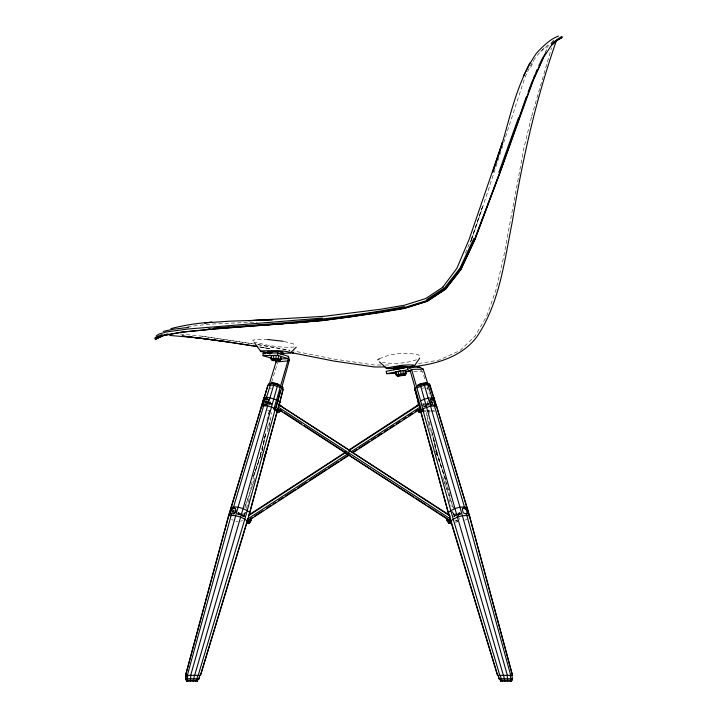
<?xml version="1.0" encoding="UTF-8"?>
<svg xmlns="http://www.w3.org/2000/svg" width="717" height="717" viewBox="0 0 717 717"><rect width="100%" height="100%" fill="white"/><g stroke="black" fill="none" stroke-linecap="round" stroke-linejoin="round"><path stroke-width="0.54" stroke-dasharray="3.58 2.69" d="M267.629 431.589L270.058 418.567M262.108 450.706L264.752 436.689M262.243 450.948L265.568 433.677M269.108 426.633L271.86 412.49M531.449 117.131L524.055 147.361L503.486 257.842L495.832 290.313L486.637 316.251L474.995 336.156L459.982 350.577L439.127 360.033L417.518 363.77M265.648 433.767L260.504 454.39L262.019 454.13M266.921 420.512L269.906 408.654M268.696 414.247L269.798 409.936M265.98 433.57L261.615 450.572L249.937 489.066M267.074 429.322L268.158 425.064M531.718 116.055L551.534 47.788M244.031 515.908L245.967 509.375M246.298 508.434L250.152 495.59M271.716 382.027L277.452 363.143M472.028 238.062C490.706 184.78 507.197 130.781 525.05 77.266C529.074 68.016 533.565 58.543 540.896 51.418M471.329 240.177L482.926 205.42L470.935 240.096M243.717 516.805L244.201 515.371L242.31 514.358L244.21 514.555M244.147 515.953L245.608 511.759M253.495 476.142L261.875 451.997M253.648 476.088L261.705 452.857M245.483 505.27L255.324 476.868M244.873 507.824L254.669 479.53M244.085 515.756L245.528 511.588M432.898 402.318L431.867 402.766M465.387 253.209L470.504 241.109M530.777 67.38L533.681 61.026M269.682 404.827L270.506 403.169M269.592 404.988L270.434 403.33L270.049 400.436M545.135 52.108L546.811 49.715M546.551 48.03L550.575 43.612M544.185 47.869L540.367 52.027L549.912 43.065M434.69 452.158L436.366 450.59L431.804 432.476M425.916 405.517L428.587 403.814M379.365 358.832C391.222 353.105 405.688 352.119 418.531 354.87L420.332 357.227M425.423 405.23L428.076 403.599M454.336 515.98L457.168 514.313M458.109 513.757L460 512.655M453.807 516.374L459.472 513.049M454.148 516.491L457.5 514.439M457.912 514.268L459.785 513.094M458.091 514.322L459.982 513.211M458.235 514.322L460.126 513.211M458.423 514.43L460.314 513.318M457.957 514.806L459.839 513.695M457.616 515.317L460.448 513.65M457.957 515.424L460.78 513.766M458.253 515.415L461.085 513.748M426.74 404.218L428.533 403.187L426.633 404.254M424.33 406.835L428.04 404.72M425.719 405.329L428.506 403.743M425.477 405.213L428.282 403.635M425.522 405.822L428.327 404.236L425.513 405.616M434.09 399.71L431.41 401.179L430.164 399.969M431.141 401.87L432.512 401.108M432.468 404.505L432.252 402.837L434.314 401.708M422.672 405.338L427.18 402.864M426.543 404.352L428.497 403.295M423.469 406.629L426.409 405.042M423.926 406.53L426.848 404.953M423.935 407.068L426.866 405.481M423.998 407.139L426.929 405.562M240.76 521.286L242.471 520.425M464.795 520.237L467.341 519.108M426.624 388.596L428.336 387.843M416.46 359.782C405.598 363.537 393.758 364.155 382.439 362.435M422.456 388.318L424.33 387.798M457.643 513.273L459.642 512.727M294.167 347.037C280.965 347.942 267.459 345.657 254.732 342.054M187.558 326.988C210.484 323 233.841 323.286 257.018 322.184M455.035 522.164L457.195 521.895M455.573 520.641L457.625 520.399M422.501 405.114L424.285 404.908M422.645 403.734L424.509 403.528M420.745 405.239L423.81 404.899M453.44 514.071L455.645 513.829M453.709 514.591L455.6 514.385L453.789 515.478L454.3 516.876M453.323 516.079L455.187 515.881M423.371 410.545L425.495 410.509M426.552 410.491L429.734 410.429M430.792 410.402L433.973 410.348M422.869 411.406L426.05 411.361M427.108 411.343L430.29 411.289M431.347 411.271L434.529 411.226L433.561 408.027M267.575 410.303L269.807 410.285M380.924 364.998L374.229 364.98L333.719 359.002L293.271 350.927M385.396 365.007L390.971 365.025M267.575 339.455L257.923 339.32L252.743 340.136L253.746 341.767M413.763 371.594L422.636 371.818L424.885 379.275M180.11 333.997L201.961 336.183L253.343 343.819M242.767 515.89L244.631 516.079M242.4 513.829L244.605 514.071M201.961 336.183L253.755 343.972M435.309 454.04L437.612 454.363L448.259 489.514M259.948 347.028L269.583 348.722M258.12 344.68L289.973 350.335M269.305 348.614L259.554 346.876L269.242 348.623M257.717 344.518L290.035 350.344M284.273 341.489L295.951 344.635M238.403 512.727L240.401 513.273M235.947 521.268L237.954 521.815M269.709 387.843L271.42 388.596M231.555 519.484L233.249 520.237M455.68 520.542L457.41 521.349M269.664 403.187L271.564 404.137L269.664 403.106M269.655 402.613L272.03 403.913M269.861 403.053L271.716 404.021M269.744 403.295L271.716 404.343M271.635 403.832L269.673 402.784L271.456 403.814M269.87 403.232L271.833 404.28M268.508 402.201L270.434 403.33L268.669 400.534M238.08 512.547L240.5 514.053M240.912 514.214L244.685 516.428M238.358 512.969L244.434 516.455M238.295 512.987L240.177 514.098M241.118 514.654L243.95 516.312M238.035 513.022L239.989 514.214M240.867 514.681L243.762 516.428M240.679 514.788L243.502 516.455M238.241 513.596L240.123 514.698M241.073 515.254L243.897 516.921M237.632 513.551L239.514 514.654M237.381 513.569L239.263 514.681M237.327 514.152L239.218 515.263M269.789 403.232L271.591 404.307M455.86 519.825L458.271 521.752M420.117 369.416L422.008 371.218M430.657 400.866L432.754 403.761M432.252 402.837L431.535 401.43M431.105 401.726L431.41 402.327M427.628 403.689L428.443 405.356M445.58 479.234L435.757 450.912L432.692 434.762M436.357 452.803L445.517 479.189M443.823 480.569L453.269 507.824M442.64 476.877L453.565 508.425M452.49 511.66L453.969 516.034M458.934 517.764L459.436 519.305M270.685 402.945L271.178 404.531M457.84 514.026L458.799 517.19M436.366 450.59L450.93 498.682M448.905 498.898L451.172 506.372M452.687 511.571L454.085 515.98M427.135 386.732L429.384 394.189M431.311 400.579L432.279 403.77M428.381 409.873L429.474 414.166M431.813 431.625L437.334 453.278M429.125 421.829L431.535 431.419M427.269 415.385L431.213 435.963M433.633 438.517L436.151 451.701M426.283 412.418L428.972 426.597M427.341 401.197L427.547 402.864M426.812 403.008L426.974 404.603M471.643 239.29L469.895 243.296L471.643 239.29"/><path stroke-width="1.08" d="M418.253 403.241L418.244 404.827L348.623 450.168M282.928 354.691L280.956 353.777L281.019 351.787L267.674 351.491L271.788 352.45M281.181 356.367L281.055 359.289L279.791 360.669L275.911 360.059L276.09 355.56M271.062 358.079L263.04 355.632L263.121 353.248L277.775 352.97L288.44 356.385L289.381 360.158L275.391 410.241L273.813 409.335L287.849 360.902L288.44 356.385M280.428 359.011L287.938 358.617L277.685 355.345L277.775 352.97M270.999 356.932L270.918 358.876L272.594 360.606L279.791 360.669M271.707 355.686L271.582 358.608L272.577 360.149L275.911 360.059M273.553 355.542L273.984 360.042M278.626 355.749L277.846 360.194M280.446 357.012L280.365 358.957L279.263 360.418M271.698 353.131L271.797 351.151M276.968 411.074L278.796 410.751L278.868 409.174M279.675 384.966L274.763 383.317L271.976 383.003L270.892 383.559L266.168 398.356L264.985 398.912L263.157 401.95L263.22 404.657L265.81 404.729L267.342 403.671L268.382 400.355L267.602 399.002L266.168 398.356L264.985 398.912L266.67 399.898M269.87 354.243L269.995 352.253M434.278 399.19L430.092 385.199L429.142 383.945L426.068 383.003L420.144 384.178L454.99 508.667L503.388 675.369M562.011 36.397L557.405 39.175L552.135 44.239L552.081 44.965L557.485 39.991L562.289 37.221M247.024 522.084L248.763 521.752L248.871 520.39L349.34 455.044M250.556 520.192L249.229 522.012M250.296 520.228L248.96 522.039M228.66 516.15L267.952 385.199L268.902 383.945L271.976 383.003M261.293 407.265L264.125 397.352L228.535 515.837L185.479 675.369L200.554 675.369L247.024 522.352L279.818 401.672L279.155 404.8M268.776 384.975L268.902 383.945L270.892 383.559L274.208 383.936L280.329 386.024M230.811 508.685L230.991 507.304C237.426 506.103 244.587 508.371 249.641 512.431L249.462 513.811L277.47 410.491C273.132 406.996 266.975 405.051 261.445 406.082M281.127 387.825L283.018 389.349L279.567 403.259L282.874 390.46L282.892 387.789L282.041 386.544M270.201 384.187L270.318 383.317M451.217 522.917L448.932 523.276L446.816 520.39L447.112 518.472M263.399 460.305L265.989 451.818M197.274 681.15L197.274 680.245L198.941 678.748L199.595 675.369M199.756 675.369L199.102 678.775L197.453 680.245L186.528 680.245L185.47 678.784L186.187 675.369M265.577 454.004L266.751 448.815M197.641 675.369L196.987 678.73L195.696 681.15M194.45 675.369L193.169 681.15M190.874 675.369L190.292 681.15M187.854 675.369L187.137 678.802L187.845 681.15M186.671 681.15L185.604 678.748L186.321 675.369M155.338 339.231L163.861 335.457L182.181 332.061L215.674 328.816L322.767 320.517L378.737 312.809L404.612 308.391L427.269 301.337L445.517 289.247L460.879 269.52L474.887 239.55L499.722 173.514L533.385 79.811L543.504 57.378L552.135 44.239M198.206 675.369L244.855 519.081L280.275 390.989M277.318 411.675L278.16 408.52M185.622 675.369L228.356 517.217M187.325 675.369L231.483 514.25L234.701 512.906L235.615 511.284L235.669 509.572L234.871 508.21L233.41 507.573C231.224 508.658 229.763 511.642 230.659 513.99L231.483 514.25M395.694 371.845L395.999 374.767L397.352 376.067L403.071 375.179L403.205 370.68M190.677 675.369L238.053 507.295L273.661 385.19L274.763 383.317M247.024 522.352L247.939 519.153M194.657 675.369L243.054 508.667L277.9 384.178M263.946 404.908L233.41 507.573L235.239 508.649M265.908 398.392L266.231 397.343L269.95 397.765L276.843 400.113M200.366 675.369L247.204 520.972C242.149 516.903 234.97 514.636 228.535 515.837M269.269 384.151L276.045 362.013L275.391 360.203M467.69 512.888L466.534 514.214L463.272 512.87L462.322 509.536L463.128 508.183L464.589 507.555L466.74 509.554L467.69 512.888L466.131 513.802M518.427 119.748L499.552 173.469L474.887 239.55L460.914 269.377L445.58 289.05L427.35 301.104L404.657 308.167L350.882 316.896L322.695 320.481L295.996 322.883M518.776 118.726L526.224 97.1M265.03 455.232L266.115 452.095M518.561 117.615L498.853 172.367M528.151 91.991L532.794 79.739M556.087 41.568C535.671 100.004 522.182 160.725 512.279 221.786C504.32 261.221 499.74 303.381 476.455 337.411C460.565 357.837 434.735 364.478 410.151 367.032M447.48 520.524L449.344 523.034L448.107 521.358M533.645 77.732L534.927 74.72M535.778 72.713L537.051 69.701M473.865 238.385L459.902 268.283L444.692 287.741L426.705 299.581M466.695 514.349L467.126 511.472L466.301 509.805L463.612 508.138L462.465 508.577M558.489 36.056C549.625 39.39 542.805 46.471 536.459 53.228C512.099 88.558 508.129 133.219 492.525 172.447L502.456 142.298L469.169 239.299L456.837 268.391L442.514 287.526M524.064 74.864L523.311 76.432L529.809 62.935M434.215 405.49L434.807 404.289L433.857 400.964L432.575 399.728L430.012 399.692M543.504 57.378L533.511 79.426L526.834 96.84L499.543 173.12L474.618 239.057L460.601 268.911L445.32 288.485L427.18 300.459L404.603 307.512L378.764 312.029L322.677 320.123L295.924 322.767L215.082 328.897L181.482 332.24L163.046 335.502L154.711 338.747M538.817 65.722L542.688 57.969L543.396 57.817M263.722 405.643L264.089 404.971M403.071 375.179L404.505 375.143L405.383 373.557L405.078 370.644M396.429 373.27L386.732 373.674L386.149 371.289L407.435 367.265L411.612 369.425L423.371 410.545L421.811 411.424L410.429 371.514L411.612 369.425L423.209 369.112L427.834 383.9M543.262 57.028L546.112 52.287M397.352 376.067L405.042 375.251L406.091 373.7L405.786 370.788M379.427 361.942L386.947 368.52A15.523 1.228 -5.2 0 0 406.118 367.418L414.587 365.634L419.759 358.061M279.54 411.845L280.589 410.393M500.771 681.15L500.771 680.245L499.104 678.748L498.288 675.369L498.942 678.775L500.591 680.245L500.591 681.15L511.517 681.15L512.574 678.784L511.723 675.369M250.708 518.4L250.995 520.327L249.399 522.711M250.547 519.045L250.762 520.533C245.859 525.937 252.25 520.56 250.807 519.009M246.325 523.195L248.871 523.204L250.995 520.327L250.69 518.606M280.697 409.891L279.101 412.024L276.681 411.952M248.763 521.752L249.695 519.296L252.501 517.477M279.28 360.875L281.055 359.289L275.964 358.482L270.918 358.876L271.609 359.199M551.122 43.468L553.739 40.645M156.378 335.861L158.771 334.104L166.729 331.89L188.517 328.978L322.354 318.079M280.679 353.562L290.304 353.006L296.246 347.207M233.661 514.268L235.785 511.391L235.364 508.505L234.226 508.057L231.537 509.706L230.704 511.373L231.116 514.259M554.196 42.635L557.485 39.991L556.867 40.475L561.769 37.831M421.919 409.407L420.574 410.491L420.727 411.675L448.573 513.811L418.396 402.354L415.026 389.349L415.152 387.789L415.17 390.46L418.549 403.519L418.396 402.354M156.1 339.168L163.404 335.206M443.043 287.078L425.683 298.55L404.218 305.281L380.252 309.314L323.959 316.331L248.674 320.687L260.594 320.23M248.557 515.173L345.827 451.988M248.674 515.648L346.329 452.158M348.57 453.386L247.419 519.171L248.871 520.39L246.702 520.802M353.508 451.827L357.254 449.38M359.127 448.161L369.425 441.448M371.298 440.229L375.986 437.182M377.859 435.954L381.605 433.516M384.411 431.688L388.157 429.241M390.03 428.022L393.776 425.584M396.591 423.756L400.337 421.309M403.142 419.481L405.956 417.652M408.762 415.824L412.508 413.377M415.322 411.549L418.128 409.721M254.374 516.258L262.789 510.791M266.527 508.353L271.205 505.315M273.078 504.105L275.884 502.276M278.689 500.457L283.367 497.419M285.232 496.2L295.521 489.514M297.394 488.304L306.742 482.218M309.547 480.399L326.378 469.456M328.252 468.246L338.541 461.56M340.414 460.341L348.829 454.874M349.143 450.339L419.741 404.549M351.384 451.558L419.965 407.157M353.087 452.606L420.565 408.824M377.742 359.844L379.365 358.832M417.697 410.196L419.275 412.383L421.318 411.119M430.693 399.548C433.22 396.994 435.291 401.941 435.309 403.994L434.959 405.051L434.072 405.32L430.836 403.949L429.877 400.633L430.684 399.297L432.145 398.688M463.137 508.416L464.589 507.555L464.401 506.794L434.206 405.266M446.816 520.39L448.242 519.547M448.932 523.276L451.074 522.012L450.016 520.569M416.944 405.813L418.423 404.98M154.997 337.59L162.194 334.525M289.381 360.158L287.849 360.902L276.045 362.013M405.455 373.987L406.091 373.7L395.999 374.767L396.707 374.91M416.918 386.373L423.837 383.936L429.142 383.945L436.752 407.265L433.991 397.594M417.482 385.361L420.144 384.178M416.918 387.825L424.383 385.19L427.95 384.787L430.092 385.199L430.236 386.32M420.377 400.758L428.166 398.016L434.135 398.025M272.066 360.355L272.577 360.149M280.186 410.545L279.289 410.563M160.33 336.623L163.861 335.457M385.809 368.009L401.771 365.294L408.717 364.881L413.404 365.016L414.587 365.634M266.374 405.06L263.838 405.024L263.453 402.12L265.586 399.261L268.113 399.297M279.334 410.832L279.827 410.68M279.397 411.558L279.101 412.024L276.87 410.76M164.265 334.893L168.029 333.88M163.315 331.371L173.505 329.211L188.768 327.382M170.96 328.619C184.332 325.151 198.044 323.026 211.838 322.229L204.578 322.883L229.494 321.189L272.514 319.764L262.763 320.14M185.604 678.748L198.941 678.748M281.915 352.925L283.152 352.334L281.019 351.787M266.231 397.343L263.99 397.774L263.847 398.939L267.952 385.199L273.661 385.19L280.266 387.44M420.556 410.42L419.051 410.698L420.718 410.913M386.732 373.674L407.83 369.721L410.429 371.514M499.104 678.748L512.574 678.784L511.373 681.15M404.37 306.607C341.588 319.164 277.685 323.6 213.944 328.081M417.545 367.534L419.678 367.158L423.209 369.112M405.042 372.051L410.429 371.11M267.549 353.481L268.75 353.275M254.356 342.592L260.37 350.891L278.169 350.604L285.214 351.285L289.641 352.181L290.304 353.006M398.159 371.209L399.835 370.994M449.496 517.02L497.49 675.369L512.565 675.369L469.51 515.837L436.599 406.082L430.532 406.073L422.591 408.869L453.189 519.081L499.839 675.369M402.954 367.731L386.947 368.52M350.255 450.742L278.402 404.487L449.425 515.173M295.512 322.587L298.747 322.292M304.142 321.808L306.302 321.61M310.622 321.216L314.942 320.822M318.178 320.535L322.498 320.14M207.84 328.915L210.054 328.736M256.578 325.446L259.859 325.177M266.419 324.658L268.606 324.478M216.642 328.225L219.805 327.992M225.084 327.624L229.306 327.319M276.17 323.932L279.388 323.708M286.917 323.188L289.059 323.035M273.733 324.425L266.132 324.926M275.964 324.272L283.753 323.734M285.975 323.573L293.764 323.035L286.137 323.439M234.692 326.961L240.168 326.602M245.644 326.253L250.018 325.966M256.462 325.554L262.915 325.133M276.269 323.994L280.652 323.752M403.796 368.233L393.534 369.515L394.045 369.748M279.576 406.127L281.234 406.091L279.03 404.827M263.04 355.632L277.685 355.345M419.678 367.158L407.435 367.265L407.83 369.721M246.594 523.177L249.149 523.168L251.264 520.282L250.968 518.364M449.29 523.392L451.576 523.025M500.591 680.245L511.517 680.245M385.065 366.979L374.149 366.961L333.486 360.983L289.722 352.316M417.993 410.438L419.069 411.943L421.13 411.997M419.069 411.943L420.906 412.069M419.275 412.383L421.058 412.427M169.66 335.448L201.441 338.155L257.394 346.49M267.575 339.455L283.233 341.301M269.744 352.836L261.006 351.608L260.37 350.891M278.286 353.49L280.956 353.777M227.253 341.74L182.243 336.004L227.253 341.74L257.806 346.652M439.915 513.91L448.349 519.395L449.407 521.779L451.136 522.11M404.505 375.143L405.042 375.251M448.51 520.793L450.384 521.16M278.796 410.751L277.327 410.303L277.407 408.726L449.236 520.381L449.407 521.779M263.121 353.248L265.209 353.893M419.337 411.262L418.334 410.635M426.068 383.003L427.95 384.787L432.226 398.706M262.897 403.563L264.439 404.469M249.57 519.484L250.995 520.327M246.729 521.949L248.871 523.204M278.115 406.987L450.679 519.072L449.236 520.381L448.349 519.395M450.312 516.168L349.797 450.787L348.471 452.561L347.611 454.291L413.673 496.863M415.546 498.082L425.862 504.777M427.735 505.996L438.042 512.691M279.809 409.783L282.615 411.603M284.479 412.822L301.31 423.792M304.116 425.62L345.253 452.418M281.718 386.848L282.892 387.789M277.739 400.507L279.711 402.094M448.224 521.635L448.69 522.075M448.34 521.958L447.525 520.3M430.37 404.227L431.652 405.455M423.281 383.317L424.383 385.19L459.991 507.295L507.367 675.369M397.836 375.851L396.644 374.48L396.34 371.567M417.706 410.142L418.773 411.567M418.119 410.33L419.346 412.033M399.226 375.583L398.258 372.186M432.279 453.198L434.081 458.423M279.325 403.348L279.872 404.935M497.679 675.369L448.403 512.431C453.458 508.362 460.619 506.103 467.054 507.304L512.422 675.369M437.074 408.34L466.91 507.618M466.534 514.214L510.719 675.369M419.364 406.575L420.727 411.675M510.19 675.369L510.907 678.802L510.199 681.15M507.17 675.369L507.744 681.15M503.585 675.369L504.876 681.15M500.403 675.369L501.058 678.73L502.339 681.15M431.67 449.658L432.512 454.04M430.89 446.781L431.912 452.158M434.869 401.403L435.147 403.035M427.726 383.317L427.843 384.187M469.689 517.217L469.51 515.837C463.074 514.636 455.895 516.903 450.841 520.972L451.02 522.352M401.144 375.332L400.669 370.886M197.453 680.245L197.453 681.15L186.528 681.15L186.528 680.245M271.573 383.281A5.082 1.353 16 0 1 277.676 383.962M418.208 384.921A5.082 1.353 -16 0 1 426.472 383.281M232.317 511.373L232.891 512.592L234.226 510.782L233.088 510.334L232.317 511.373M265.057 402.147L265.2 403.205L266.124 403.214L266.957 401.565L265.837 401.108L265.057 402.147M447.139 520.39L448.985 522.917L447.139 520.39M407.032 366.459L399.844 367.57L393.391 367.525L400.642 366.324L407.032 366.459M293.136 352.854L290.994 352.477L293.136 352.854M415.17 390.46L415.026 389.349L415.17 390.46"/></g></svg>
